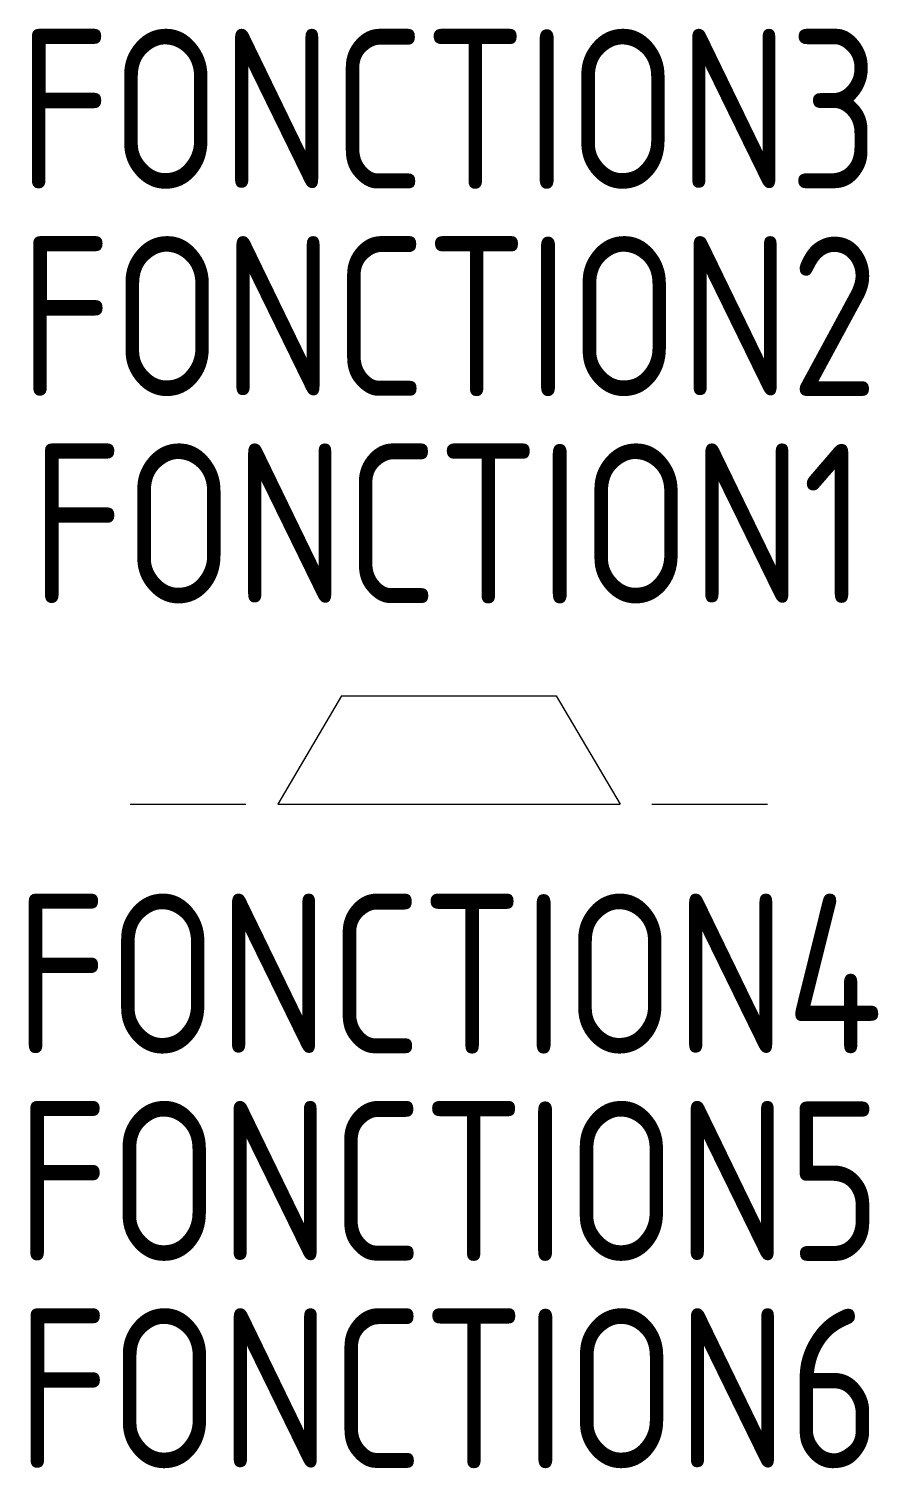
# Model space of a CAD drawing. Extents: x -1586.2 to -1572.9, y -890 to -867.4.
import ezdxf
from ezdxf.enums import TextEntityAlignment as Align

# ---------------------------------------------------------------- set-up
doc = ezdxf.new("R2010")
doc.units = 0
for name, color, linetype in [('SYMB_FIL', 3, 'CONTINUOUS'), ('SYMB_FIL_FIN', 1, 'CONTINUOUS'), ('SYMB_TXT_NOM', 3, 'CONTINUOUS')]:
    doc.layers.add(name, color=color, linetype=linetype)
doc.styles.add('NET2_5', font='isocp.shx', dxfattribs={"width": 0.9, "height": 2.5})

msp = doc.modelspace()

# ---------------------------------------------------------------- linework, layer by layer
at = {"layer": 'SYMB_FIL'}
for p, q in [((-1581.319, -877.897), (-1582.319, -879.593)), ((-1581.319, -877.897), (-1577.949, -877.897)), ((-1577.949, -877.897), (-1576.949, -879.593)), ((-1582.319, -879.593), (-1576.949, -879.593))]:
    msp.add_line(p, q, dxfattribs=at)
at = {"layer": 'SYMB_FIL_FIN'}
for p, q in [((-1584.634, -879.593), (-1582.819, -879.593)), ((-1576.449, -879.593), (-1574.634, -879.593))]:
    msp.add_line(p, q, dxfattribs=at)

# ---------------------------------------------------------------- texts
at = {"layer": 'SYMB_TXT_NOM', "style": 'NET2_5', "width": 0.9, "flags": 8}
for tag, p in [('FONCTION3', (-1579.634, -869.947)), ('FONCTION2', (-1579.634, -873.197)), ('FONCTION1', (-1579.634, -876.447)), ('FONCTION4', (-1579.634, -883.504)), ('FONCTION5', (-1579.634, -886.754)), ('FONCTION6', (-1579.634, -890.004))]:
    msp.add_attdef(tag, text='', height=2.5, dxfattribs=at).set_placement(p, align=Align.CENTER)

doc.saveas('drawing.dxf')
